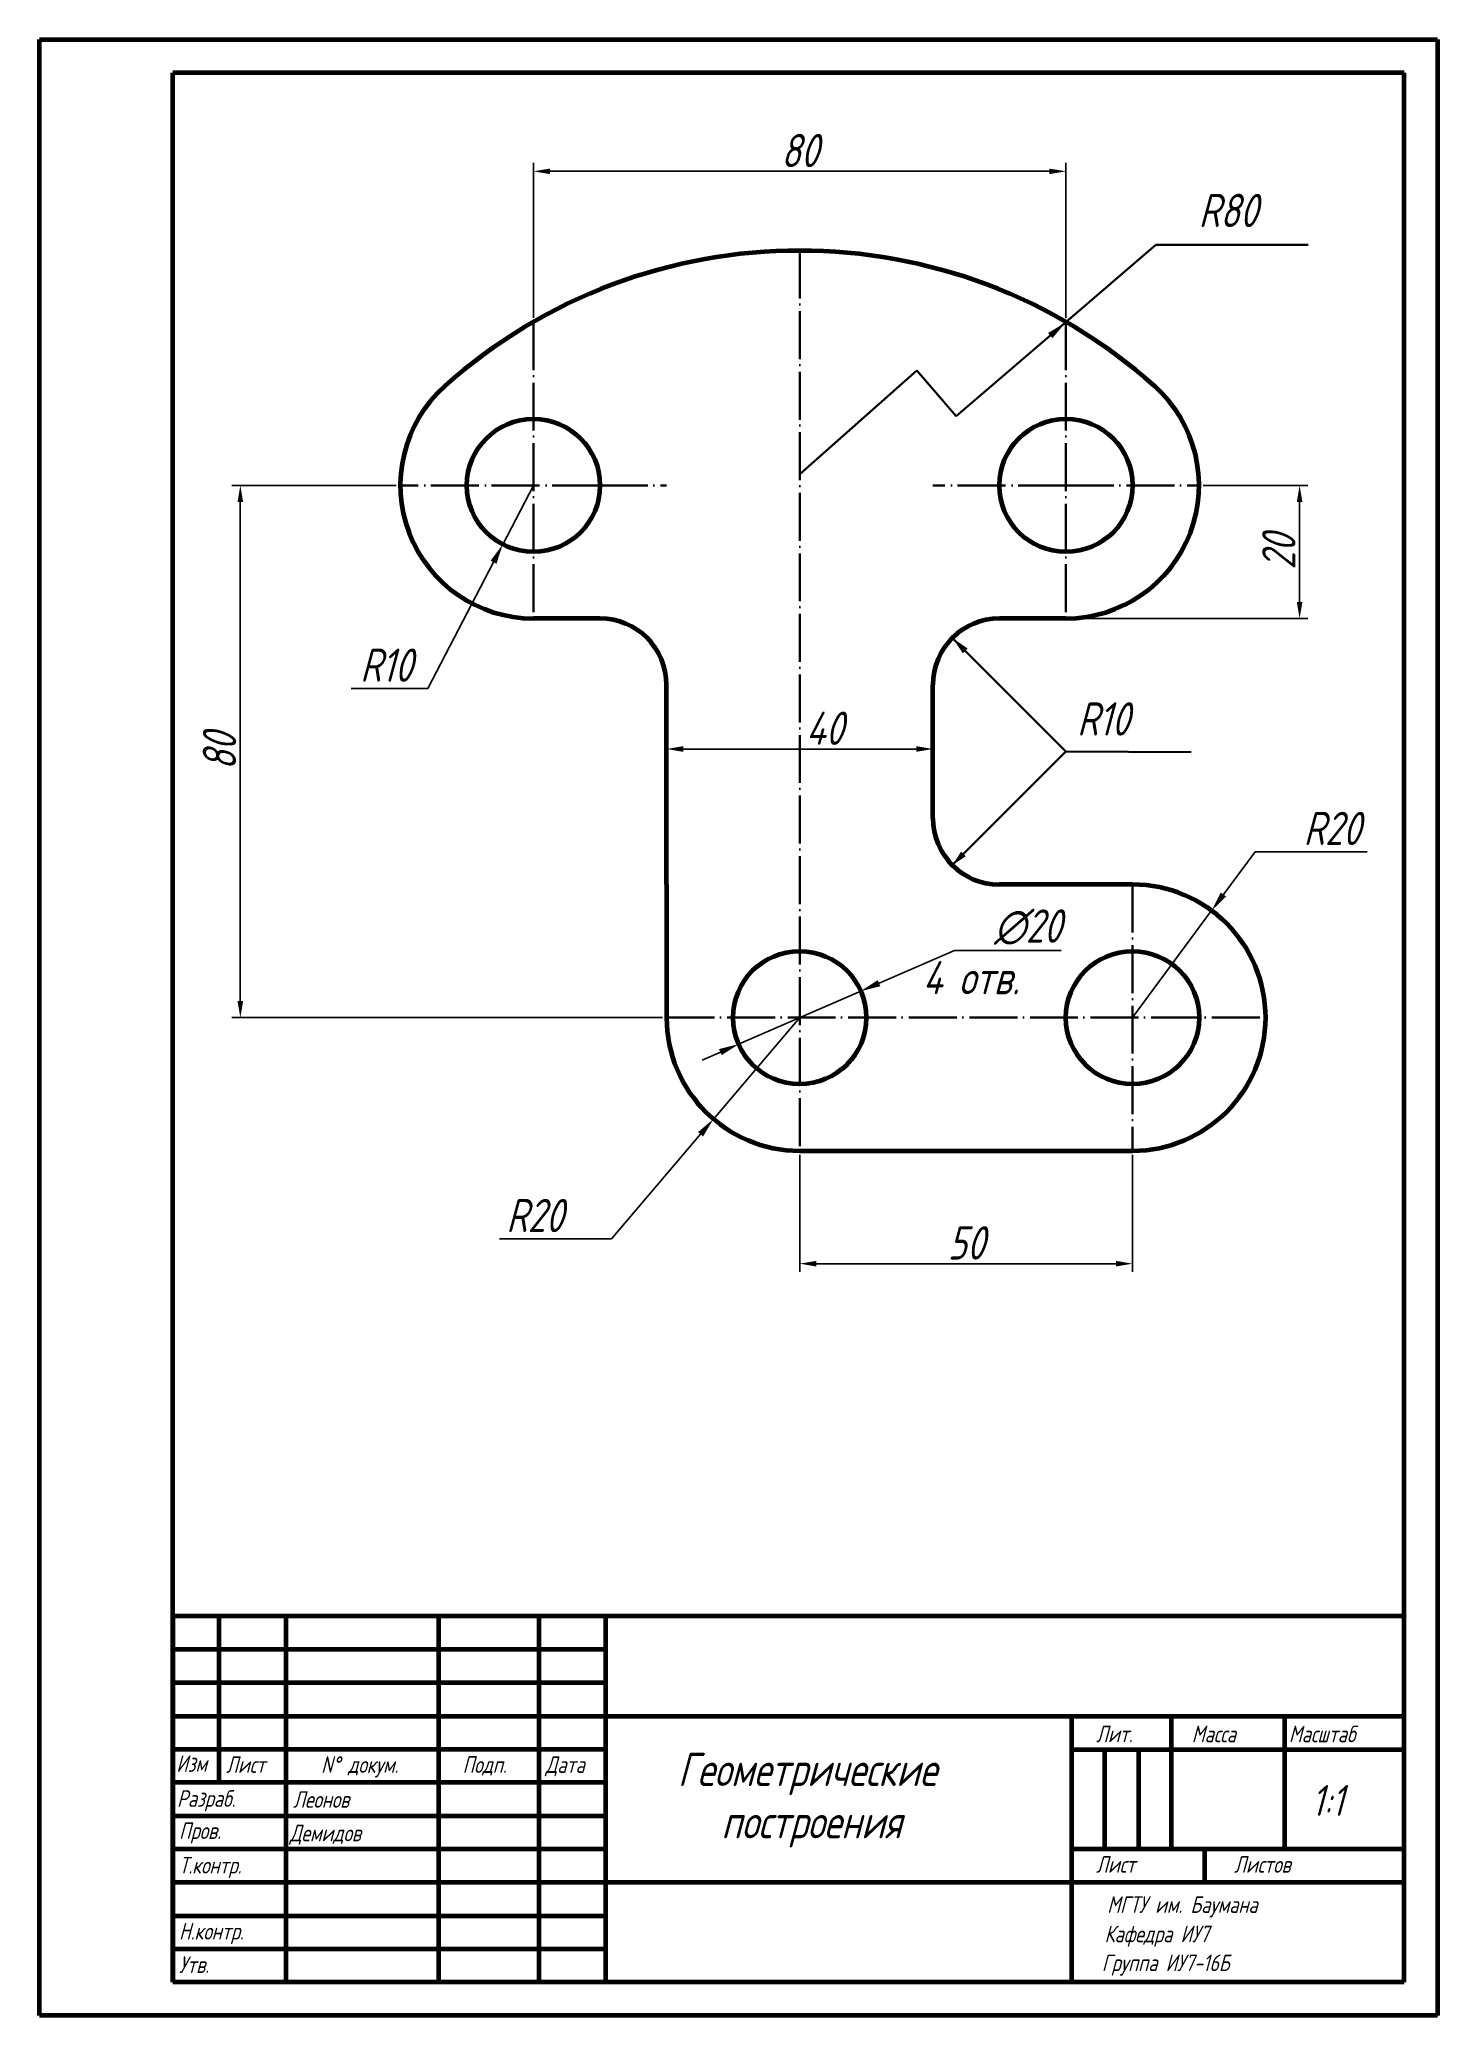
# Model space of a CAD drawing. Extents: x 2376 to 2586, y 79 to 376.
import ezdxf

# ---------------------------------------------------------------- set-up
doc = ezdxf.new("R2010")
doc.units = 0
doc.header["$MEASUREMENT"] = 0
doc.linetypes.add('ACAD_ISO04W100', pattern=[30, 24, -3, 0, -3])
doc.layers.get('0').update_dxf_attribs({"linetype": 'CONTINUOUS'})
doc.layers.get('DEFPOINTS').update_dxf_attribs({"linetype": 'CONTINUOUS'})
doc.layers.add('KONTUR', color=7, linetype='CONTINUOUS')
for name, color, linetype, lineweight in [('Основная', 7, 'CONTINUOUS', 40), ('текст', 7, 'CONTINUOUS', 30), ('тонкая', 7, 'CONTINUOUS', 20)]:
    doc.layers.add(name, color=color, linetype=linetype, lineweight=lineweight)
doc.styles.get("Standard").update_dxf_attribs({"font": 'romans.shx', "width": 0.75, "oblique": 15, "height": 5})
doc.styles.add('ЕСКД', font='romans.shx', dxfattribs={"width": 0.75, "oblique": 15, "height": 10})
doc.styles.add('стиль1', font='romans.shx', dxfattribs={"width": 0.75, "oblique": 15, "height": 2.5})
doc.dimstyles.get("Standard").update_dxf_attribs({"dimtxt": 3, "dimasz": 3, "dimexe": 2.5, "dimexo": 2.5, "dimgap": 1.5, "dimtad": 0, "dimtih": 1, "dimtoh": 1, "dimdec": 4, "dimzin": 0, "dimdsep": 46, "dimtxsty": 'Standard', "dimcen": -3, "dimdle": 1.25, "dimadec": 0, "dimazin": 0, "dimtfac": 0.75, "dimtdec": 4, "dimtofl": 0, "dimtmove": 0, "dimatfit": 3, "dimfxl": 1, "dimtvp": 1.5, "dimtolj": 1, "dimtzin": 0, "dimarcsym": 0})
doc.dimstyles.new('ЕСКД', dxfattribs={"dimtxt": 3.5, "dimasz": 3, "dimexe": 2, "dimexo": 0, "dimgap": 1, "dimtad": 1, "dimtoh": 1, "dimtxsty": 'ЕСКД', "dimcen": 0, "dimazin": 2, "dimtfac": 1, "dimtmove": 0, "dimatfit": 3, "dimfxl": 1, "dimarcsym": 0})

# ---------------------------------------------------------------- blocks, each defined once
blk = doc.blocks.new('*D1')
at = {"layer": 'DEFPOINTS', "color": 0, "lineweight": -2, "transparency": 16777216}
for p, q in [((2490.53, 207.93), (2490.53, 190.32)), ((2540.53, 207.93), (2540.53, 190.32)), ((2538.03, 191.57), (2493.03, 191.57))]:
    blk.add_line(p, q, dxfattribs=at)
at = {"layer": 'DEFPOINTS', "color": 0, "transparency": 16777216}
for p in [(2490.53, 208.55), (2540.53, 208.55), (2490.53, 191.57)]:
    blk.add_point(p, dxfattribs=at)
for points in [[(2493.03, 191.99), (2493.03, 191.15), (2490.53, 191.57)], [(2538.03, 191.99), (2538.03, 191.15), (2540.53, 191.57)]]:
    blk.add_solid(points, dxfattribs=at)
at = {"layer": 'DEFPOINTS', "color": 0, "lineweight": 35, "transparency": 16777216, "insert": (2515.53, 194.69), "char_height": 5, "attachment_point": 5}
blk.add_mtext('\\A1;50', dxfattribs=at)
blk = doc.blocks.new('*D2')
at = {"layer": 'DEFPOINTS', "color": 0, "lineweight": -2, "transparency": 16777216}
for p, q in [((2470.53, 264.18), (2470.53, 270.18)), ((2473.03, 268.93), (2508.03, 268.93)), ((2510.53, 264.18), (2510.53, 270.18))]:
    blk.add_line(p, q, dxfattribs=at)
at = {"layer": 'DEFPOINTS', "color": 0, "transparency": 16777216}
for p in [(2510.53, 268.93), (2470.53, 263.55), (2510.53, 263.55)]:
    blk.add_point(p, dxfattribs=at)
for points in [[(2473.03, 269.35), (2473.03, 268.51), (2470.53, 268.93)], [(2508.03, 269.35), (2508.03, 268.51), (2510.53, 268.93)]]:
    blk.add_solid(points, dxfattribs=at)
at = {"layer": 'DEFPOINTS', "color": 0, "lineweight": 35, "transparency": 16777216, "insert": (2490.53, 272.05), "char_height": 5, "attachment_point": 5}
blk.add_mtext('\\A1;   40', dxfattribs=at)
blk = doc.blocks.new('*D3')
at = {"layer": 'DEFPOINTS', "color": 0, "lineweight": -2, "transparency": 16777216}
for p, q in [((2450.53, 333.72), (2450.53, 357.01)), ((2530.53, 333.72), (2530.53, 357.01)), ((2453.03, 355.76), (2528.03, 355.76))]:
    blk.add_line(p, q, dxfattribs=at)
at = {"layer": 'DEFPOINTS', "color": 0, "transparency": 16777216}
for p in [(2530.53, 355.76), (2450.53, 333.09), (2530.53, 333.09)]:
    blk.add_point(p, dxfattribs=at)
for points in [[(2453.03, 356.17), (2453.03, 355.34), (2450.53, 355.76)], [(2528.03, 356.17), (2528.03, 355.34), (2530.53, 355.76)]]:
    blk.add_solid(points, dxfattribs=at)
at = {"layer": 'DEFPOINTS', "color": 0, "lineweight": 35, "transparency": 16777216, "insert": (2490.53, 358.88), "char_height": 5, "attachment_point": 5}
blk.add_mtext('\\A1;80', dxfattribs=at)
blk = doc.blocks.new('*D4')
at = {"layer": 'DEFPOINTS', "color": 0, "lineweight": -2, "transparency": 16777216}
for p, q in [((2429.91, 308.55), (2405.25, 308.55)), ((2406.5, 306.05), (2406.5, 231.05)), ((2469.91, 228.55), (2405.25, 228.55))]:
    blk.add_line(p, q, dxfattribs=at)
at = {"layer": 'DEFPOINTS', "color": 0, "transparency": 16777216}
for p in [(2430.53, 308.55), (2406.5, 228.55), (2470.53, 228.55)]:
    blk.add_point(p, dxfattribs=at)
for points in [[(2406.08, 306.05), (2406.92, 306.05), (2406.5, 308.55)], [(2406.08, 231.05), (2406.92, 231.05), (2406.5, 228.55)]]:
    blk.add_solid(points, dxfattribs=at)
at = {"layer": 'DEFPOINTS', "color": 0, "lineweight": 35, "transparency": 16777216, "insert": (2403.37, 268.55), "char_height": 5, "attachment_point": 5, "rotation": 90}
blk.add_mtext('\\A1;80', dxfattribs=at)
blk = doc.blocks.new('*D5')
at = {"layer": 'DEFPOINTS', "color": 0, "lineweight": -2, "transparency": 16777216}
for p, q in [((2551.16, 308.55), (2566.88, 308.55)), ((2565.63, 306.05), (2565.63, 291.05)), ((2531.16, 288.55), (2566.88, 288.55))]:
    blk.add_line(p, q, dxfattribs=at)
at = {"layer": 'DEFPOINTS', "color": 0, "transparency": 16777216}
for p in [(2550.53, 308.55), (2530.53, 288.55), (2565.63, 288.55)]:
    blk.add_point(p, dxfattribs=at)
for points in [[(2565.21, 306.05), (2566.05, 306.05), (2565.63, 308.55)], [(2565.21, 291.05), (2566.05, 291.05), (2565.63, 288.55)]]:
    blk.add_solid(points, dxfattribs=at)
at = {"layer": 'DEFPOINTS', "color": 0, "lineweight": 35, "transparency": 16777216, "insert": (2562.51, 298.55), "char_height": 5, "attachment_point": 5, "rotation": 90}
blk.add_mtext('\\A1;20', dxfattribs=at)
blk = doc.blocks.new('*D6')
at = {"layer": 'DEFPOINTS', "color": 0, "lineweight": -2, "transparency": 16777216}
for p, q in [((2450.53, 308.55), (2445.92, 299.68)), ((2434.68, 278.03), (2444.54, 297.01)), ((2423.13, 278.03), (2434.68, 278.03))]:
    blk.add_line(p, q, dxfattribs=at)
at = {"layer": 'DEFPOINTS', "color": 0, "transparency": 16777216}
for p in [(2450.53, 308.55), (2445.92, 299.68)]:
    blk.add_point(p, dxfattribs=at)
blk.add_solid([(2444.1, 297.24), (2444.98, 296.78), (2445.92, 299.68)], dxfattribs=at)
at = {"layer": 'DEFPOINTS', "color": 0, "lineweight": 35, "transparency": 16777216, "insert": (2428.41, 281.53), "char_height": 5, "attachment_point": 5}
blk.add_mtext('R10', dxfattribs=at)
blk = doc.blocks.new('*D7')
at = {"layer": 'DEFPOINTS', "color": 0, "lineweight": -2, "transparency": 16777216}
for p, q in [((2490.53, 228.55), (2477.58, 213.31)), ((2462.27, 195.31), (2475.64, 211.03)), ((2445.45, 195.31), (2462.27, 195.31))]:
    blk.add_line(p, q, dxfattribs=at)
at = {"layer": 'DEFPOINTS', "color": 0, "transparency": 16777216}
for p in [(2490.53, 228.55), (2477.58, 213.31)]:
    blk.add_point(p, dxfattribs=at)
blk.add_solid([(2475.26, 211.35), (2476.02, 210.7), (2477.58, 213.31)], dxfattribs=at)
at = {"layer": 'DEFPOINTS', "color": 0, "lineweight": 35, "transparency": 16777216, "insert": (2450.72, 198.81), "char_height": 5, "attachment_point": 5}
blk.add_mtext('R20', dxfattribs=at)
blk = doc.blocks.new('*D8')
at = {"layer": 'DEFPOINTS', "color": 0, "lineweight": -2, "transparency": 16777216}
for p, q in [((2558.94, 253.49), (2554.19, 247.05)), ((2575.77, 253.49), (2558.94, 253.49)), ((2540.53, 228.55), (2552.41, 244.64))]:
    blk.add_line(p, q, dxfattribs=at)
at = {"layer": 'DEFPOINTS', "color": 0, "transparency": 16777216}
for p in [(2552.41, 244.64), (2540.53, 228.55)]:
    blk.add_point(p, dxfattribs=at)
blk.add_solid([(2553.79, 247.35), (2554.6, 246.76), (2552.41, 244.64)], dxfattribs=at)
at = {"layer": 'DEFPOINTS', "color": 0, "lineweight": 35, "transparency": 16777216, "insert": (2570.49, 256.99), "char_height": 5, "attachment_point": 5}
blk.add_mtext('R20', dxfattribs=at)
blk = doc.blocks.new('*D9')
at = {"layer": 'DEFPOINTS', "color": 0, "lineweight": -2, "transparency": 16777216}
for p, q in [((2513.78, 238.66), (2502.45, 233.73)), ((2529.8, 238.66), (2513.78, 238.66)), ((2481.36, 224.56), (2499.7, 232.54)), ((2478.61, 223.37), (2475.86, 222.17))]:
    blk.add_line(p, q, dxfattribs=at)
at = {"layer": 'DEFPOINTS', "color": 0, "transparency": 16777216}
for p in [(2499.7, 232.54), (2481.36, 224.56)]:
    blk.add_point(p, dxfattribs=at)
for points in [[(2502.26, 234.19), (2502.65, 233.27), (2499.7, 232.54)], [(2478.41, 223.83), (2478.81, 222.91), (2481.36, 224.56)]]:
    blk.add_solid(points, dxfattribs=at)
at = {"layer": 'DEFPOINTS', "color": 0, "lineweight": 35, "transparency": 16777216, "insert": (2524.79, 242.16), "char_height": 5, "attachment_point": 5}
blk.add_mtext('∅20', dxfattribs=at)

msp = doc.modelspace()

# ---------------------------------------------------------------- linework, layer by layer
at = {"lineweight": 100}
for p, q in [((2461.33856, 133.56982), (2396.33856, 133.56982)), ((2461.33856, 128.56982), (2396.33856, 128.56982)), ((2461.33856, 118.56982), (2396.33856, 118.56982)), ((2461.33856, 113.56982), (2396.33856, 113.56982))]:
    msp.add_line(p, q, dxfattribs=at)
at = {"lineweight": 30}
msp.add_line((2531.33856, 83.56982), (2531.33856, 83.56982), dxfattribs=at)
at = {"layer": 'DEFPOINTS', "color": 0, "lineweight": 35}
for p, q in [((2530.53222, 333.0911), (2544.05176, 344.69642)), ((2544.05176, 344.69642), (2566.91752, 344.69642)), ((2530.53222, 333.0911), (2514.04216, 318.93585)), ((2508.11806, 325.83709), (2490.53222, 310.2583)), ((2514.04216, 318.93585), (2508.11806, 325.83709)), ((2530.53222, 268.55088), (2513.46115, 285.62195)), ((2513.46115, 251.47982), (2530.53222, 268.55088)), ((2530.53222, 268.55088), (2549.32222, 268.45798))]:
    msp.add_line(p, q, dxfattribs=at)
at = {"layer": 'DEFPOINTS', "color": 3, "linetype": 'ACAD_ISO04W100', "lineweight": 35, "ltscale": 0.3}
for p, q in [((2490.53222, 343.82952), (2490.53222, 208.55088)), ((2450.53222, 333.0911), (2450.53222, 288.55088)), ((2530.53222, 333.0911), (2530.53222, 288.55088)), ((2460.53222, 308.55088), (2430.53222, 308.55088)), ((2460.53222, 308.55088), (2470.53222, 308.55088)), ((2530.53222, 308.55088), (2510.53222, 308.55088)), ((2530.53222, 308.55088), (2550.53222, 308.55088)), ((2540.53222, 248.55088), (2540.53222, 208.55088)), ((2470.53222, 228.55088), (2560.53222, 228.55088))]:
    msp.add_line(p, q, dxfattribs=at)
at = {"layer": 'DEFPOINTS', "color": 5, "lineweight": 100}
for p, q in [((2460.53222, 288.55088), (2450.53222, 288.55088)), ((2530.53222, 288.55088), (2520.53222, 288.55088)), ((2470.53222, 248.55088), (2470.53222, 278.55088)), ((2510.53222, 258.55088), (2510.53222, 278.55088)), ((2470.53222, 248.55088), (2470.53222, 228.55088)), ((2540.53222, 248.55088), (2520.53222, 248.55088)), ((2490.53222, 208.55088), (2540.53222, 208.55088))]:
    msp.add_line(p, q, dxfattribs=at)
at = {"layer": 'DEFPOINTS', "color": 5, "linetype": 'ACAD_ISO04W100', "lineweight": 100}
msp.add_line((2540.53222, 208.55088), (2540.53222, 208.55088), dxfattribs=at)
at = {"layer": 'DEFPOINTS', "color": 0}
for points in [[(2530.53222, 333.0911, 0, 1, 0), (2528.17911, 331.07117, 1, 1, 0)], [(2513.46115, 251.47982, 0, 1, 0), (2515.14505, 253.16371, 1, 1, 0)]]:
    msp.add_lwpolyline(points, format="xyseb", dxfattribs=at)
at = {"layer": 'DEFPOINTS', "color": 0, "lineweight": 35}
msp.add_lwpolyline([(2513.46115, 285.62195, 0, 1, 0), (2515.39449, 283.68861, 2, 2, 0)], format="xyseb", dxfattribs=at)
at = {"layer": 'DEFPOINTS', "color": 5, "lineweight": 100}
for centre in [(2450.53222, 308.55088), (2530.53222, 308.55088), (2490.53222, 228.55088), (2540.53222, 228.55088)]:
    msp.add_circle(centre, 10, dxfattribs=at)
for centre, radius, start, end in [((2490.53222, 263.82952), 80, 48.189684, 131.8103149), ((2450.53222, 308.55088), 20, 131.8103149, 270), ((2530.53222, 308.55088), 20, 270, 48.1896851), ((2460.53222, 278.55088), 10, 0, 90), ((2520.53222, 278.55088), 10, 90, 180), ((2520.53222, 258.55088), 10, 180, 270), ((2540.53222, 228.55088), 20, 270, 90), ((2490.53222, 228.55088), 20, 180, 270)]:
    msp.add_arc(centre, radius, start, end, dxfattribs=at)
at = {"layer": 'KONTUR', "lineweight": 100}
for p, q in [((2376.33856, 78.56982), (2376.33856, 375.56982)), ((2376.33856, 375.56982), (2586.33856, 375.56982)), ((2586.33856, 375.56982), (2586.33856, 78.56982)), ((2586.33856, 78.56982), (2376.33856, 78.56982))]:
    msp.add_line(p, q, dxfattribs=at)
at = {"layer": 'Основная', "lineweight": 100}
for p, q in [((2396.33856, 83.56982), (2396.33856, 370.56982)), ((2581.33856, 370.56982), (2396.33856, 370.56982)), ((2581.33856, 83.56982), (2581.33856, 370.56982)), ((2396.33856, 138.56982), (2396.33856, 83.56982)), ((2581.33856, 138.56982), (2396.33856, 138.56982)), ((2403.33856, 113.56982), (2403.33856, 138.56982)), ((2413.33856, 138.56982), (2413.33856, 83.56982)), ((2436.33856, 83.56982), (2436.33856, 138.56982)), ((2451.33856, 138.56982), (2451.33856, 83.56982)), ((2461.33856, 138.56982), (2461.33856, 83.56982)), ((2396.33856, 123.56982), (2581.33856, 123.56982)), ((2531.33856, 123.56982), (2531.33856, 83.56982)), ((2546.33856, 123.56982), (2546.33856, 103.56982)), ((2563.33856, 123.56982), (2563.33856, 103.56982)), ((2531.33856, 118.56982), (2581.33856, 118.56982)), ((2581.33856, 103.56982), (2531.33856, 103.56982)), ((2551.33856, 103.56982), (2551.33856, 98.56982)), ((2581.33856, 98.56982), (2461.33856, 98.56982)), ((2581.33856, 83.56982), (2396.33856, 83.56982))]:
    msp.add_line(p, q, dxfattribs=at)
at = {"layer": 'тонкая', "lineweight": 100}
for p, q in [((2536.32619, 118.36112), (2536.32619, 103.56982)), ((2541.40414, 118.36112), (2541.40414, 103.56982)), ((2396.33856, 108.56982), (2461.33856, 108.56982)), ((2461.33856, 103.56982), (2396.33856, 103.56982)), ((2461.33856, 98.56982), (2396.33856, 98.56982))]:
    msp.add_line(p, q, dxfattribs=at)
for points in [[(2396.33856, 93.56982), (2461.33856, 93.56982)], [(2396.33856, 88.56982), (2461.33856, 88.56982)]]:
    msp.add_lwpolyline(points, dxfattribs=at)

# ---------------------------------------------------------------- texts
at = {"lineweight": 30, "oblique": 15, "width": 0.75}
for s, p in [('Геометрические', (2472.22055, 113.05266)), ('построения', (2478.76177, 105.18789))]:
    msp.add_text(s, height=5, dxfattribs=at).set_placement(p)
at = {"lineweight": 30, "style": 'стиль1', "oblique": 15, "width": 0.75}
for s, p in [('Леонов', (2414.4229, 109.78852)), ('Демидов', (2413.92219, 104.74492))]:
    msp.add_text(s, height=2.5, dxfattribs=at).set_placement(p)
at = {"layer": 'DEFPOINTS', "color": 0, "lineweight": 35, "char_height": 5, "attachment_point": 1}
for s, width, insert in [('R80', 22.9529869, (2550.44538, 352.37479)), ('R10', 17.1377968, (2532.18442, 275.94522))]:
    msp.add_mtext_dynamic_manual_height_columns(s, width=width, gutter_width=25, heights=[0], dxfattribs=dict(at, insert=insert))
at = {"layer": 'DEFPOINTS', "lineweight": 35, "insert": (2509.00774, 237.06504), "char_height": 5, "attachment_point": 1}
msp.add_mtext_dynamic_manual_height_columns('4 отв.', width=21.2603062, gutter_width=25, heights=[0], dxfattribs=at)
at = {"layer": 'текст', "lineweight": 30, "style": 'стиль1', "oblique": 15, "width": 0.75}
for s, height, p in [('Лит.', 2.5, (2535.05652, 119.635)), ('Масса', 2.5, (2549.43102, 119.635)), ('Масштаб', 2.5, (2564.02324, 119.635)), ('Изм', 2.5, (2396.88368, 115.18193)), ('Лист', 2.5, (2404.35945, 115.03163)), ('N%%d докум. ', 2.5, (2418.64311, 115.03163)), ('Подп.', 2.5, (2439.89562, 115.03163)), ('Дата', 2.5, (2452.34673, 115.03163)), ('1:1', 4.640603, (2567.41466, 108.566)), ('Разраб.', 2.5, (2396.99985, 109.931)), ('Пров.', 2.5, (2397.30075, 105.09889)), ('Т.контр.', 2.5, (2397.30075, 99.90398)), ('Лист', 2.5, (2535.05652, 100.02113)), ('Листов', 2.5, (2555.78094, 100.02113)), ('МГТУ им. Баумана  ', 2.5, (2536.73288, 93.98913)), ('Н.контр.', 2.5, (2397.30075, 89.98175)), ('Кафедра ИУ7', 2.5, (2536.32679, 89.57481)), ('Утв.', 2.5, (2397.30075, 84.96214)), ('Группа ИУ7-16Б', 2.5, (2535.9184, 85.23172))]:
    msp.add_text(s, height=height, dxfattribs=at).set_placement(p)

# ---------------------------------------------------------------- dimensions: what is measured, and where the dimension line sits
at = {"layer": 'DEFPOINTS', "color": 0, "lineweight": 35}
for base, p1, p2, picture, middle in [((2530.53222, 355.75632), (2450.53222, 333.0911), (2530.53222, 333.0911), '*D3', (2490.53222, 358.88132)), ((2490.53222, 191.5697), (2540.53222, 208.55088), (2490.53222, 208.55088), '*D1', (2515.53222, 194.6947))]:
    dim = msp.add_linear_dim(base=base, p1=p1, p2=p2, dimstyle='Standard', override={"dimtxt": 2.5, "dimasz": 2.5, "dimexe": 1.25, "dimexo": 0.625, "dimgap": 0.625, "dimtad": 1, "dimtih": 0, "dimtoh": 0, "dimzin": 8, "dimlunit": 6, "dimcen": 2.5, "dimtofl": 1, "dimtvp": 0}, dxfattribs=at)
    dim.commit()
    dim.dimension.update_dxf_attribs({"geometry": picture, "text_midpoint": middle})
for base, p1, p2, picture, middle in [((2406.49845, 228.55088), (2430.53222, 308.55088), (2470.53222, 228.55088), '*D4', (2403.37345, 268.55088)), ((2565.63135, 288.55088), (2550.53222, 308.55088), (2530.53222, 288.55088), '*D5', (2562.50635, 298.55088))]:
    dim = msp.add_linear_dim(base=base, p1=p1, p2=p2, angle=90, dimstyle='Standard', override={"dimtxt": 2.5, "dimasz": 2.5, "dimexe": 1.25, "dimexo": 0.625, "dimgap": 0.625, "dimtad": 1, "dimtih": 0, "dimtoh": 0, "dimzin": 8, "dimlunit": 6, "dimcen": 2.5, "dimtofl": 1, "dimtvp": 0}, dxfattribs=at)
    dim.commit()
    dim.dimension.update_dxf_attribs({"geometry": picture, "text_midpoint": middle})
for center, mpoint, picture, middle in [((2450.53222, 308.55088), (2445.92363, 299.67615), '*D6', (2428.40836, 278.02974)), ((2540.53222, 228.55088), (2552.41187, 244.64045), '*D8', (2570.49167, 253.48586)), ((2490.53222, 228.55088), (2477.57899, 213.31232), '*D7', (2450.72377, 195.30543))]:
    dim = msp.add_radius_dim(center=center, mpoint=mpoint, dimstyle='ЕСКД', override={"dimtxsty": 'Standard'}, dxfattribs=at)
    dim.commit()
    dim.dimension.update_dxf_attribs({"geometry": picture, "text_midpoint": middle, "dimtype": 164})
dim = msp.add_linear_dim(base=(2510.53222, 268.92853), p1=(2470.53222, 263.55088), p2=(2510.53222, 263.55088), text='   <>', dimstyle='Standard', override={"dimtxt": 2.5, "dimasz": 2.5, "dimexe": 1.25, "dimexo": 0.625, "dimgap": 0.625, "dimtad": 1, "dimtih": 0, "dimtoh": 0, "dimzin": 8, "dimlunit": 6, "dimcen": 2.5, "dimtofl": 1, "dimtvp": 0}, dxfattribs=at)
dim.commit()
dim.dimension.update_dxf_attribs({"geometry": '*D2', "text_midpoint": (2490.53222, 272.05353)})
at = {"layer": 'DEFPOINTS', "lineweight": 35}
dim = msp.add_diameter_dim_2p(p1=(2481.36093, 224.56497), p2=(2499.70351, 232.53679), dimstyle='ЕСКД', override={"dimtxsty": 'Standard'}, dxfattribs=at)
dim.commit()
dim.dimension.update_dxf_attribs({"geometry": '*D9', "text_midpoint": (2524.79451, 238.65514), "dimtype": 163})

doc.saveas('drawing.dxf')
